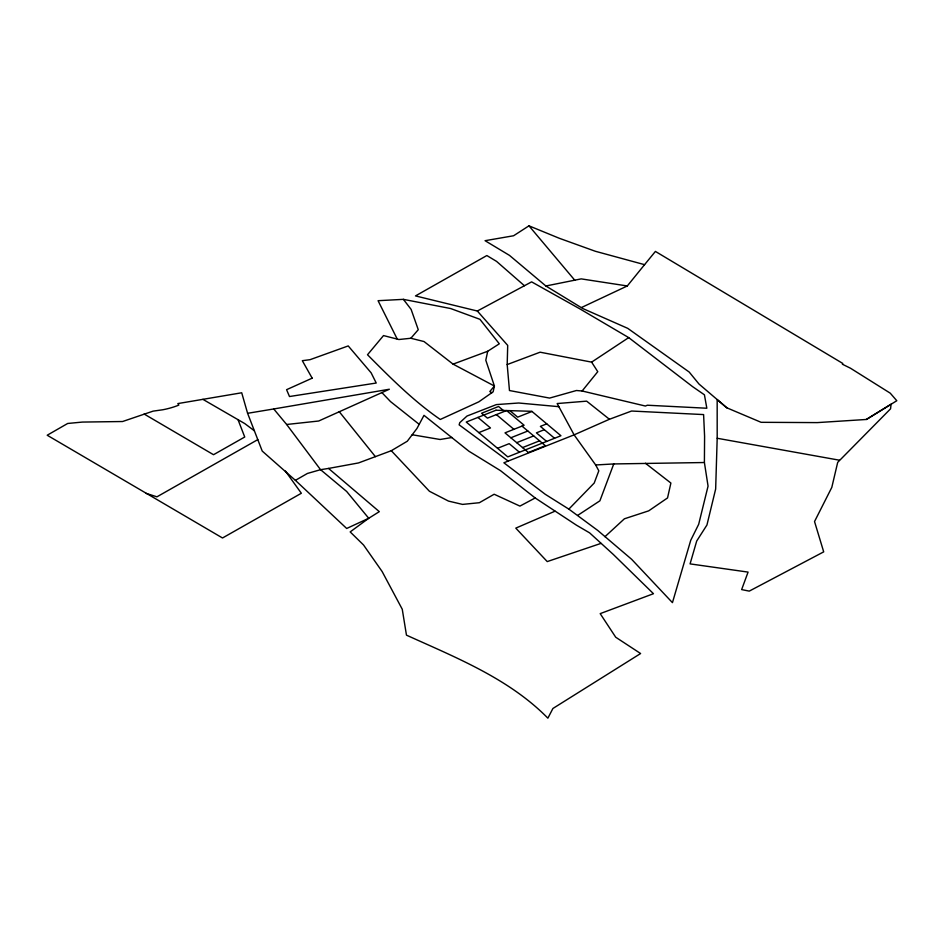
<?xml version="1.0" encoding="UTF-8"?>
<svg xmlns="http://www.w3.org/2000/svg" width="944" height="944" viewBox="0 0 944 944"><rect width="100%" height="100%" fill="white"/><g stroke="black" fill="none" stroke-linecap="round" stroke-linejoin="round"><path stroke-width="1.42" d="M704.401 462.525L704.59 436.317L703.599 414.581L631.583 411.029L609.435 419.266L574.105 434.854L503.872 462.784L545.231 494.278L568.854 509.123L597.8 530.481L631.619 559.285L672.447 602.65L690.748 540.263L698.678 524.298L708.059 486.125L704.401 462.525L613.753 463.941L595.676 464.979L574.105 434.854L557.161 403.548L586.649 401.153L609.435 419.266M477.345 311.024L531.614 281.867L579.84 308.853L628.704 337.61L692.601 386.639L704.425 394.816L706.832 408.233L647.348 405.224L645.389 406.038L582.118 390.993L576.442 390.509L549.597 398.085L509.465 390.533L507.188 364.561L507.707 345.398L477.345 311.024L415.49 295.909L486.856 255.541L496.556 261.382L524.427 285.737M726.833 407.82L717.169 399.56L717.192 438.264L715.658 489.027L706.95 524.994L696.696 541.042L690.076 563.887L748.073 572.099L741.642 589.587L749.253 591.121L823.699 551.862L814.53 521.548L831.806 487.387L837.694 462.371L890.558 408.811L891.089 404.221L866.368 419.466L817.292 422.605L761.1 422.31L726.833 407.82L698.985 384.019L689.191 372.042L627.736 328.347L582.814 308.546L545.868 285.985L509.5 255.399L485.074 240.696L513.595 235.752L528.97 225.828L559.332 238.289L595.334 251.269L644.563 264.662L655.407 251.423L842.732 363.416L842.414 364.242L850.497 368.231L890.251 393.176L896.8 400.728L866.368 419.466M397.247 339.085L378.072 300.699L403.383 299.354L450.654 308.535L479.93 319.32L499.305 343.805L487.729 351.239L485.794 360.195L494.408 386.025L493.146 391.807L478.832 401.825L440.282 419.466C413.519 401.058 390.368 377.742 367.511 354.743L383.512 335.58L398.911 339.521L410.864 338.259L424.021 341.539L453.073 364.136L494.408 386.025L489.818 391.548L491.848 392.716M613.753 463.941L599.9 500.816L577.704 515.377M581.669 307.437L627.3 285.961L644.563 264.662M582.118 390.993L597.764 371.676L591.617 362.13L540.098 352.195L507.188 364.561M410.864 338.259L418.263 329.704L411.112 309.372L403.383 299.354M568.854 509.123L594.213 483.033L598.815 470.808L595.676 464.979M604.962 536.699L624.397 518.799L648.717 510.846L667.538 497.936L670.889 483.045L645.448 463.268M591.617 362.13L628.704 337.61M328.547 468.436L358.508 462.938L391.3 450.713L407.289 441.226L416.977 428.446L423.998 415.348L468.861 451.185L500.532 470.678L535.177 497.972L576.536 525.23L589.622 532.876L613.27 554.411L653.472 593.705L600.195 613.635L615.712 637.224L640.61 653.531L552.924 708.472L547.874 718.172C509.028 678.618 456.105 657.649 406.463 635.147L402.262 609.246L382.131 571.533L363.534 544.983L350.177 531.909L368.726 518.28L379.311 511.648L328.547 468.436L320.559 469.687L307.425 473.451L295.401 480.343L262.231 451.079L247.599 413.307L241.711 392.775L177.838 403.584L178.853 405.07L177.732 405.542A61.714 35.624 0 0 1 162.84 409.755L153.117 411.136L122.578 421.52L82.399 422.074L67.697 423.467L47.2 435.231L222.513 537.986L301.348 493.264L285.359 471.009M257.795 439.621L156.94 496.827L146.178 493.382M535.177 497.972L519.92 506.102L494.16 494.243L479.363 502.715L462.548 504.403L448.506 501.099L429.426 491.269L391.3 450.713M273.736 408.964L389.353 389.235L318.694 421.012L286.646 424.481L273.736 408.964L247.599 413.307M555.013 511.188L515.79 528.133L547.237 561.586L600.998 543.39M478.82 432.6L490.479 427.962L477.912 417.425M531.979 411.466L517.678 417.154L509.925 410.652M510.857 437.768L527.849 431.007M546.753 423.844L540.381 426.381L554.565 438.276M497.547 448.294L509.205 443.656L519.448 452.247M544.334 429.697L536.404 432.848L546.635 441.426M516.698 442.677L533.702 435.916M522.551 447.586L539.555 440.824M453.073 364.136L487.729 351.239M545.868 285.985L581.209 278.881L627.3 285.961M452.023 437.485L440.116 439.491L412.209 434.759M558.848 406.675L518.704 403.005L496.343 404.598L466.997 416.044L459.74 422.676L459.15 424.847L508.191 461.05M839.369 460.188L717.192 438.264M202.901 399.347L244.767 423.585L254.373 430.794M144.149 414.038L213.521 454.713L244.732 437.013L237.994 419.608M419.183 424.328L390.521 401.589L381.895 392.586M504.438 411.383L498.585 406.486L481.593 413.236L487.446 418.145L506.562 410.546L524.109 425.26L505.005 432.859L528.404 452.483L545.396 445.733L521.997 426.11M496.367 414.605L513.914 429.319M295.401 480.343L346.684 528.475L368.726 518.28L346.66 491.47L320.559 469.687L286.646 424.481M528.97 225.828L574.766 280.215M339.238 411.678L375.393 456.648M312.169 378.178L286.587 389.683L289.489 396.527L376.231 383.028L371.134 372.833L348.218 345.929L310.021 359.688L302.316 360.691L312.169 378.178M496.001 410.227L466.242 422.062L507.778 456.884L560.937 435.739L531.802 411.313L496.001 410.227"/></g></svg>
